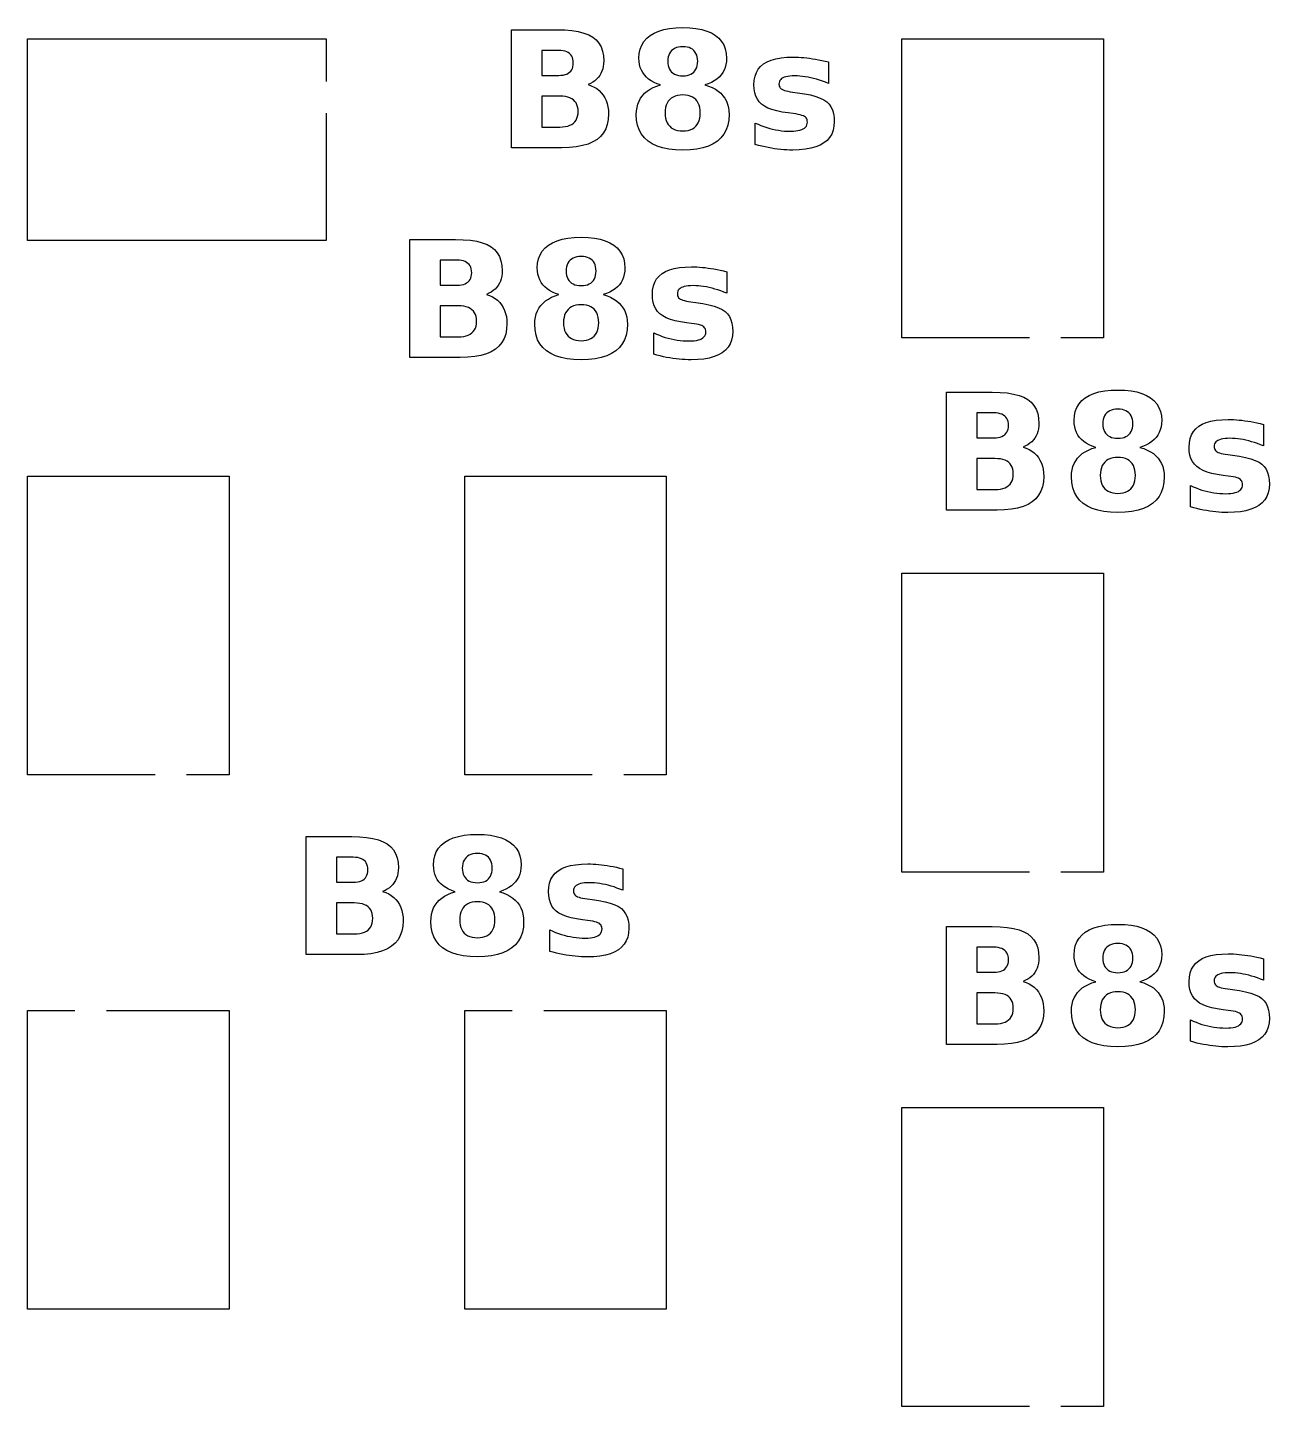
# Model space of a CAD drawing. Header units: millimetres. Extents: x 6 to 297, y 4 to 290.
# Drawn here: x 77.92 to 103.49, y 19.93 to 48.31 of the extents above; entities that cross this region are included whole.
import ezdxf

# ---------------------------------------------------------------- set-up
doc = ezdxf.new("R2010")
doc.units = ezdxf.units.MM
doc.layers.add('CUT', color=1, linetype='CONTINUOUS')
doc.layers.add('ENGRAVE', color=5, linetype='CONTINUOUS')

msp = doc.modelspace()

# ---------------------------------------------------------------- linework, layer by layer
at = {"layer": 'CUT', "color": 1}
for points in [[(84.075, 46.55), (84.075, 43.925), (77.925, 43.925), (77.925, 48.075), (84.075, 48.075), (84.075, 47.2)], [(98.55, 41.925), (95.925, 41.925), (95.925, 48.075), (100.075, 48.075), (100.075, 41.925), (99.2, 41.925)], [(80.55, 32.925), (77.925, 32.925), (77.925, 39.075), (82.075, 39.075), (82.075, 32.925), (81.2, 32.925)], [(89.55, 32.925), (86.925, 32.925), (86.925, 39.075), (91.075, 39.075), (91.075, 32.925), (90.2, 32.925)], [(98.55, 30.925), (95.925, 30.925), (95.925, 37.075), (100.075, 37.075), (100.075, 30.925), (99.2, 30.925)], [(79.55, 28.075), (82.075, 28.075), (82.075, 21.925), (77.925, 21.925), (77.925, 28.075), (78.9, 28.075)], [(88.55, 28.075), (91.075, 28.075), (91.075, 21.925), (86.925, 21.925), (86.925, 28.075), (87.9, 28.075)], [(98.55, 19.925), (95.925, 19.925), (95.925, 26.075), (100.075, 26.075), (100.075, 19.925), (99.2, 19.925)]]:
    msp.add_lwpolyline(points, dxfattribs=at)
at = {"layer": 'ENGRAVE', "color": 5}
for points in [[(89.6916, 47.0132), (89.736, 46.9689), (89.7755, 46.919), (89.8093, 46.8644), (89.837, 46.8058), (89.8585, 46.7432), (89.8738, 46.6767), (89.8831, 46.6061), (89.8861, 46.5316), (89.8795, 46.4194), (89.8597, 46.3172), (89.8267, 46.2248), (89.7805, 46.1425), (89.7211, 46.07), (89.6485, 46.0075), (89.5624, 45.9548), (89.4626, 45.9117), (89.349, 45.8782), (89.2217, 45.8542), (89.0807, 45.8398), (88.9259, 45.835), (87.8858, 45.835), (87.8858, 48.265), (88.8266, 48.265), (88.9875, 48.2608), (89.133, 48.248), (89.263, 48.2268), (89.3774, 48.197), (89.4764, 48.1588), (89.5598, 48.112), (89.6292, 48.0559), (89.6859, 47.9896), (89.7301, 47.9131), (89.7616, 47.8263), (89.7805, 47.7293), (89.7869, 47.6221), (89.7846, 47.5645), (89.7776, 47.5097), (89.7661, 47.4579), (89.75, 47.4091), (89.7292, 47.3632), (89.7038, 47.3202), (89.6741, 47.2805), (89.6402, 47.2443), (89.6021, 47.2118), (89.5599, 47.1828), (89.5135, 47.1573), (89.463, 47.1355), (89.5277, 47.1132), (89.5874, 47.0854), (89.642, 47.0521), (89.6916, 47.0132)], [(90.7103, 47.2498), (90.6638, 47.2899), (90.6233, 47.334), (90.589, 47.3821), (90.5609, 47.4339), (90.5391, 47.4895), (90.5235, 47.5489), (90.5141, 47.6121), (90.511, 47.6791), (90.5174, 47.7776), (90.5365, 47.8679), (90.5684, 47.9501), (90.613, 48.0241), (90.6704, 48.0901), (90.7405, 48.1478), (90.823, 48.1971), (90.9174, 48.2374), (91.0237, 48.2687), (91.142, 48.2911), (91.2722, 48.3045), (91.4143, 48.309), (91.5555, 48.3045), (91.6849, 48.2912), (91.8025, 48.2689), (91.9084, 48.2377), (92.0025, 48.1976), (92.0849, 48.1487), (92.155, 48.0911), (92.2124, 48.0252), (92.257, 47.9511), (92.2889, 47.8687), (92.308, 47.778), (92.3144, 47.6791), (92.3113, 47.6121), (92.3018, 47.5489), (92.2861, 47.4895), (92.2641, 47.4339), (92.2358, 47.3821), (92.2013, 47.334), (92.1606, 47.2899), (92.1138, 47.2498), (92.0611, 47.2136), (92.0023, 47.1814), (91.9376, 47.1532), (91.8668, 47.129), (91.9459, 47.1038), (92.0183, 47.0739), (92.0839, 47.0392), (92.1428, 46.9998), (92.1949, 46.9557), (92.2403, 46.9068), (92.2789, 46.8533), (92.3104, 46.7953), (92.3349, 46.7328), (92.3525, 46.6659), (92.363, 46.5945), (92.3665, 46.5186), (92.3598, 46.4031), (92.3398, 46.2973), (92.3065, 46.2014), (92.2598, 46.1153), (92.1998, 46.039), (92.1264, 45.9726), (92.0399, 45.9161), (91.9406, 45.8699), (91.8284, 45.834), (91.7032, 45.8083), (91.5652, 45.793), (91.4143, 45.7878), (91.2629, 45.793), (91.1243, 45.8083), (90.9987, 45.834), (90.8859, 45.8699), (90.786, 45.9161), (90.699, 45.9726), (90.6251, 46.039), (90.5647, 46.1153), (90.5177, 46.2014), (90.4842, 46.2973), (90.464, 46.4031), (90.4573, 46.5186), (90.4608, 46.5945), (90.4713, 46.6659), (90.4888, 46.7328), (90.5134, 46.7953), (90.5449, 46.8533), (90.5834, 46.9068), (90.6289, 46.9557), (90.681, 46.9998), (90.7399, 47.0392), (90.8055, 47.0739), (90.8779, 47.1038), (90.957, 47.129), (90.8862, 47.1532), (90.8215, 47.1814), (90.7629, 47.2136), (90.7103, 47.2498)], [(88.9893, 47.3406), (89.0248, 47.3532), (89.0562, 47.3695), (89.0837, 47.3894), (89.1071, 47.4128), (89.1262, 47.4397), (89.1411, 47.4699), (89.1517, 47.5037), (89.1581, 47.5408), (89.1602, 47.5814), (89.1581, 47.6216), (89.1517, 47.6584), (89.1411, 47.6919), (89.1262, 47.7221), (89.1071, 47.7491), (89.0837, 47.7727), (89.0562, 47.7928), (89.0248, 47.8093), (88.9893, 47.8221), (88.9499, 47.8313), (88.9065, 47.8368), (88.8591, 47.8386), (88.5124, 47.8386), (88.5124, 47.3243), (88.8591, 47.3243), (88.9065, 47.3261), (88.9499, 47.3315), (88.9893, 47.3406)], [(91.1236, 47.4874), (91.1393, 47.4521), (91.1594, 47.4205), (91.184, 47.3926), (91.2128, 47.3688), (91.2454, 47.3492), (91.2819, 47.334), (91.3222, 47.3232), (91.3663, 47.3167), (91.4143, 47.3145), (91.4613, 47.3167), (91.5046, 47.3232), (91.5441, 47.334), (91.58, 47.3492), (91.6121, 47.3688), (91.6406, 47.3926), (91.6649, 47.4205), (91.6849, 47.4521), (91.7004, 47.4874), (91.7115, 47.5265), (91.7181, 47.5692), (91.7203, 47.6156), (91.7181, 47.662), (91.7115, 47.7047), (91.7004, 47.7436), (91.6849, 47.7787), (91.6649, 47.8101), (91.6406, 47.8378), (91.6121, 47.8614), (91.58, 47.8807), (91.5441, 47.8958), (91.5046, 47.9065), (91.4613, 47.913), (91.4143, 47.9151), (91.3663, 47.9129), (91.3222, 47.9064), (91.2819, 47.8956), (91.2454, 47.8804), (91.2128, 47.8608), (91.184, 47.837), (91.1594, 47.8091), (91.1393, 47.7777), (91.1236, 47.7426), (91.1124, 47.7039), (91.1057, 47.6616), (91.1035, 47.6156), (91.1057, 47.5692), (91.1124, 47.5265), (91.1236, 47.4874)], [(94.4106, 47.1583), (94.3486, 47.1832), (94.2873, 47.206), (94.2267, 47.2266), (94.1668, 47.2451), (94.1077, 47.2613), (94.0493, 47.2754), (93.9918, 47.2874), (93.9354, 47.2972), (93.88, 47.3047), (93.8258, 47.3102), (93.7726, 47.3134), (93.7205, 47.3145), (93.6676, 47.3134), (93.6193, 47.3099), (93.5759, 47.3041), (93.5371, 47.2961), (93.5032, 47.2857), (93.4739, 47.273), (93.4493, 47.2579), (93.4292, 47.2404), (93.4135, 47.2203), (93.4023, 47.1978), (93.3956, 47.1728), (93.3934, 47.1452), (93.3951, 47.1228), (93.4001, 47.1022), (93.4086, 47.0834), (93.4205, 47.0664), (93.4358, 47.0512), (93.4544, 47.0378), (93.4774, 47.0259), (93.5059, 47.015), (93.5396, 47.0053), (93.5788, 46.9966), (93.6234, 46.989), (93.6733, 46.9825), (93.7759, 46.9678), (93.9169, 46.9468), (94.0417, 46.9217), (94.1502, 46.8926), (94.2424, 46.8593), (94.3184, 46.822), (94.3781, 46.7807), (94.4253, 46.7331), (94.464, 46.6774), (94.494, 46.6134), (94.5155, 46.5412), (94.5284, 46.4608), (94.5327, 46.3721), (94.5267, 46.279), (94.5088, 46.194), (94.479, 46.117), (94.4372, 46.0481), (94.3835, 45.9872), (94.3178, 45.9343), (94.2404, 45.8895), (94.1511, 45.8529), (94.0501, 45.8244), (93.9373, 45.8041), (93.8128, 45.7919), (93.6766, 45.7878), (93.616, 45.7886), (93.5548, 45.791), (93.4929, 45.7949), (93.4303, 45.8005), (93.367, 45.8076), (93.303, 45.8163), (93.2385, 45.8266), (93.1733, 45.8385), (93.1075, 45.8519), (93.0412, 45.8669), (92.9742, 45.8836), (92.9067, 45.9018), (92.9067, 46.3445), (92.965, 46.3174), (93.0238, 46.2927), (93.0831, 46.2704), (93.1429, 46.2504), (93.2032, 46.2328), (93.264, 46.2175), (93.3252, 46.2046), (93.3867, 46.194), (93.4485, 46.1858), (93.5106, 46.1799), (93.5731, 46.1764), (93.6359, 46.1752), (93.6905, 46.1765), (93.7404, 46.1804), (93.7856, 46.187), (93.8261, 46.1962), (93.8619, 46.208), (93.893, 46.2224), (93.9194, 46.2394), (93.941, 46.2589), (93.9577, 46.281), (93.9697, 46.3056), (93.9769, 46.3327), (93.9793, 46.3624), (93.9777, 46.3873), (93.9727, 46.41), (93.9645, 46.4305), (93.9529, 46.4488), (93.938, 46.4649), (93.9199, 46.4787), (93.8968, 46.491), (93.8672, 46.5023), (93.831, 46.5127), (93.7882, 46.5221), (93.7389, 46.5306), (93.6831, 46.5381), (93.5805, 46.5512), (93.4573, 46.5697), (93.3471, 46.5929), (93.2497, 46.6207), (93.1653, 46.6532), (93.0938, 46.6902), (93.0353, 46.7318), (92.9876, 46.7796), (92.9485, 46.8349), (92.9181, 46.8978), (92.8964, 46.9684), (92.8834, 47.0465), (92.879, 47.1322), (92.8846, 47.2246), (92.9011, 47.3087), (92.9287, 47.3845), (92.9673, 47.452), (93.0169, 47.5111), (93.0776, 47.5619), (93.1497, 47.6047), (93.2335, 47.6397), (93.3291, 47.6669), (93.4364, 47.6863), (93.5555, 47.698), (93.6863, 47.7019), (93.7405, 47.7012), (93.7956, 47.6992), (93.8515, 47.6958), (93.9084, 47.691), (93.9662, 47.6849), (94.0249, 47.6775), (94.0849, 47.6686), (94.1466, 47.6581), (94.21, 47.6461), (94.2752, 47.6326), (94.342, 47.6176), (94.4106, 47.601), (94.4106, 47.1583)], [(89.0904, 46.2969), (89.13, 46.3168), (89.1643, 46.3412), (89.1934, 46.37), (89.2172, 46.4034), (89.2357, 46.4413), (89.2489, 46.4837), (89.2569, 46.5306), (89.2595, 46.5821), (89.2569, 46.6325), (89.249, 46.6786), (89.2359, 46.7202), (89.2176, 46.7575), (89.194, 46.7904), (89.1651, 46.8189), (89.131, 46.843), (89.0915, 46.8628), (89.0467, 46.8781), (88.9966, 46.8891), (88.9411, 46.8957), (88.8803, 46.8978), (88.5124, 46.8978), (88.5124, 46.2615), (88.8803, 46.2615), (88.9406, 46.2637), (88.9958, 46.2703), (89.0457, 46.2814), (89.0904, 46.2969)], [(91.2161, 46.8796), (91.1779, 46.8556), (91.1441, 46.8262), (91.1153, 46.7919), (91.0917, 46.753), (91.0733, 46.7095), (91.0602, 46.6613), (91.0524, 46.6085), (91.0497, 46.5512), (91.0524, 46.4938), (91.0602, 46.4411), (91.0733, 46.3931), (91.0917, 46.3497), (91.1153, 46.311), (91.1441, 46.2769), (91.1779, 46.2478), (91.2161, 46.224), (91.2589, 46.2055), (91.3062, 46.1923), (91.358, 46.1843), (91.4143, 46.1817), (91.4701, 46.1843), (91.5214, 46.1923), (91.5681, 46.2055), (91.6104, 46.224), (91.6481, 46.2478), (91.6813, 46.2769), (91.7096, 46.311), (91.7328, 46.3497), (91.7508, 46.3931), (91.7637, 46.4411), (91.7715, 46.4938), (91.774, 46.5512), (91.7715, 46.609), (91.7637, 46.6621), (91.7508, 46.7105), (91.7328, 46.7541), (91.7096, 46.7929), (91.6813, 46.827), (91.6481, 46.8561), (91.6104, 46.8799), (91.5681, 46.8985), (91.5214, 46.9117), (91.4701, 46.9196), (91.4143, 46.9223), (91.358, 46.9196), (91.3062, 46.9116), (91.2589, 46.8983), (91.2161, 46.8796)], [(87.5998, 42.6953), (87.6443, 42.651), (87.6837, 42.6011), (87.7175, 42.5465), (87.7452, 42.4879), (87.7667, 42.4253), (87.7821, 42.3588), (87.7913, 42.2883), (87.7944, 42.2137), (87.7878, 42.1015), (87.768, 41.9993), (87.735, 41.9069), (87.6888, 41.8246), (87.6294, 41.7521), (87.5568, 41.6897), (87.4707, 41.6369), (87.3708, 41.5938), (87.2573, 41.5603), (87.13, 41.5363), (86.9889, 41.5219), (86.8341, 41.5171), (85.7941, 41.5171), (85.7941, 43.9471), (86.7348, 43.9471), (86.8958, 43.9429), (87.0413, 43.9301), (87.1712, 43.9089), (87.2857, 43.8791), (87.3846, 43.8409), (87.468, 43.7941), (87.5374, 43.738), (87.5942, 43.6717), (87.6383, 43.5952), (87.6699, 43.5084), (87.6888, 43.4114), (87.6951, 43.3042), (87.6928, 43.2466), (87.6859, 43.1918), (87.6743, 43.1401), (87.6582, 43.0912), (87.6375, 43.0453), (87.6121, 43.0023), (87.5823, 42.9626), (87.5484, 42.9265), (87.5104, 42.8939), (87.4681, 42.8649), (87.4218, 42.8394), (87.3712, 42.8176), (87.4359, 42.7953), (87.4956, 42.7675), (87.5502, 42.7342), (87.5998, 42.6953)], [(88.6185, 42.9319), (88.572, 42.972), (88.5316, 43.0162), (88.4972, 43.0642), (88.4692, 43.116), (88.4473, 43.1716), (88.4317, 43.231), (88.4224, 43.2942), (88.4193, 43.3612), (88.4256, 43.4597), (88.4448, 43.55), (88.4766, 43.6322), (88.5212, 43.7063), (88.5786, 43.7722), (88.6487, 43.83), (88.7312, 43.8792), (88.8256, 43.9195), (88.9319, 43.9508), (89.0502, 43.9732), (89.1804, 43.9866), (89.3226, 43.9911), (89.4637, 43.9866), (89.5931, 43.9733), (89.7108, 43.951), (89.8166, 43.9198), (89.9108, 43.8798), (89.9931, 43.8308), (90.0633, 43.7732), (90.1206, 43.7073), (90.1653, 43.6332), (90.1971, 43.5508), (90.2163, 43.4602), (90.2226, 43.3612), (90.2195, 43.2942), (90.2101, 43.231), (90.1944, 43.1716), (90.1724, 43.116), (90.1441, 43.0642), (90.1095, 43.0162), (90.0688, 42.972), (90.0221, 42.9319), (89.9693, 42.8957), (89.9106, 42.8635), (89.8458, 42.8353), (89.775, 42.8111), (89.8541, 42.7859), (89.9265, 42.756), (89.9921, 42.7214), (90.051, 42.682), (90.1032, 42.6378), (90.1486, 42.5889), (90.1871, 42.5354), (90.2187, 42.4774), (90.2432, 42.415), (90.2607, 42.348), (90.2712, 42.2766), (90.2747, 42.2007), (90.2681, 42.0852), (90.248, 41.9795), (90.2147, 41.8835), (90.168, 41.7974), (90.108, 41.7211), (90.0346, 41.6547), (89.9482, 41.5982), (89.8488, 41.552), (89.7366, 41.5161), (89.6115, 41.4905), (89.4735, 41.4751), (89.3226, 41.4699), (89.1711, 41.4751), (89.0326, 41.4905), (88.9069, 41.5161), (88.7941, 41.552), (88.6943, 41.5982), (88.6072, 41.6547), (88.5334, 41.7211), (88.473, 41.7974), (88.426, 41.8835), (88.3924, 41.9795), (88.3723, 42.0852), (88.3655, 42.2007), (88.369, 42.2766), (88.3796, 42.348), (88.3971, 42.415), (88.4216, 42.4774), (88.4531, 42.5354), (88.4917, 42.5889), (88.5371, 42.6378), (88.5892, 42.682), (88.6481, 42.7214), (88.7138, 42.756), (88.7861, 42.7859), (88.8652, 42.8111), (88.7945, 42.8353), (88.7298, 42.8635), (88.6711, 42.8957), (88.6185, 42.9319)], [(86.8976, 43.0227), (86.933, 43.0353), (86.9645, 43.0516), (86.992, 43.0715), (87.0153, 43.0949), (87.0345, 43.1218), (87.0493, 43.1521), (87.06, 43.1858), (87.0663, 43.223), (87.0685, 43.2635), (87.0663, 43.3037), (87.06, 43.3405), (87.0493, 43.374), (87.0345, 43.4042), (87.0153, 43.4312), (86.992, 43.4548), (86.9645, 43.4749), (86.933, 43.4914), (86.8976, 43.5042), (86.8581, 43.5134), (86.8147, 43.5189), (86.7674, 43.5207), (86.4207, 43.5207), (86.4207, 43.0064), (86.7674, 43.0064), (86.8147, 43.0082), (86.8581, 43.0136), (86.8976, 43.0227)], [(89.0318, 43.1696), (89.0475, 43.1342), (89.0676, 43.1026), (89.0923, 43.0747), (89.121, 43.0509), (89.1537, 43.0313), (89.1901, 43.0162), (89.2304, 43.0053), (89.2746, 42.9988), (89.3226, 42.9966), (89.3695, 42.9988), (89.4128, 43.0053), (89.4524, 43.0162), (89.4882, 43.0313), (89.5204, 43.0509), (89.5488, 43.0747), (89.5732, 43.1026), (89.5931, 43.1342), (89.6086, 43.1696), (89.6197, 43.2086), (89.6263, 43.2513), (89.6286, 43.2977), (89.6263, 43.3441), (89.6197, 43.3868), (89.6086, 43.4257), (89.5931, 43.4609), (89.5732, 43.4923), (89.5488, 43.5199), (89.5204, 43.5435), (89.4882, 43.5628), (89.4524, 43.5779), (89.4128, 43.5886), (89.3695, 43.5951), (89.3226, 43.5972), (89.2746, 43.595), (89.2304, 43.5885), (89.1901, 43.5777), (89.1537, 43.5625), (89.121, 43.543), (89.0923, 43.5191), (89.0676, 43.4912), (89.0475, 43.4598), (89.0318, 43.4247), (89.0207, 43.386), (89.0139, 43.3437), (89.0117, 43.2977), (89.0139, 43.2513), (89.0207, 43.2086), (89.0318, 43.1696)], [(92.3189, 42.8404), (92.2568, 42.8653), (92.1955, 42.8881), (92.1349, 42.9087), (92.0751, 42.9272), (92.0159, 42.9435), (91.9575, 42.9576), (91.9, 42.9695), (91.8436, 42.9793), (91.7883, 42.9869), (91.734, 42.9923), (91.6808, 42.9955), (91.6288, 42.9966), (91.5758, 42.9955), (91.5276, 42.992), (91.4841, 42.9862), (91.4454, 42.9782), (91.4114, 42.9678), (91.3822, 42.9551), (91.3576, 42.94), (91.3374, 42.9225), (91.3218, 42.9024), (91.3106, 42.8799), (91.3038, 42.8549), (91.3016, 42.8274), (91.3033, 42.8049), (91.3084, 42.7843), (91.3169, 42.7655), (91.3287, 42.7485), (91.344, 42.7333), (91.3626, 42.7199), (91.3857, 42.708), (91.4141, 42.6971), (91.4479, 42.6874), (91.4871, 42.6787), (91.5316, 42.6711), (91.5816, 42.6646), (91.6841, 42.6499), (91.8252, 42.6289), (91.9499, 42.6038), (92.0584, 42.5747), (92.1507, 42.5414), (92.2266, 42.5041), (92.2863, 42.4628), (92.3336, 42.4153), (92.3722, 42.3595), (92.4023, 42.2955), (92.4238, 42.2233), (92.4366, 42.1429), (92.4409, 42.0542), (92.435, 41.9611), (92.4171, 41.8761), (92.3872, 41.7991), (92.3454, 41.7302), (92.2917, 41.6693), (92.2261, 41.6164), (92.1486, 41.5717), (92.0593, 41.535), (91.9583, 41.5066), (91.8456, 41.4862), (91.7211, 41.474), (91.5848, 41.4699), (91.5243, 41.4707), (91.463, 41.4731), (91.4011, 41.4771), (91.3385, 41.4826), (91.2752, 41.4897), (91.2113, 41.4984), (91.1467, 41.5087), (91.0815, 41.5206), (91.0158, 41.534), (90.9494, 41.549), (90.8825, 41.5657), (90.815, 41.5839), (90.815, 42.0266), (90.8733, 41.9995), (90.9321, 41.9748), (90.9913, 41.9525), (91.0511, 41.9325), (91.1114, 41.9149), (91.1722, 41.8996), (91.2334, 41.8867), (91.2949, 41.8761), (91.3567, 41.8679), (91.4189, 41.862), (91.4813, 41.8585), (91.5441, 41.8573), (91.5987, 41.8586), (91.6487, 41.8625), (91.6939, 41.8691), (91.7344, 41.8783), (91.7702, 41.8901), (91.8013, 41.9045), (91.8276, 41.9215), (91.8492, 41.941), (91.866, 41.9631), (91.878, 41.9877), (91.8852, 42.0148), (91.8875, 42.0445), (91.8859, 42.0694), (91.8809, 42.0921), (91.8727, 42.1126), (91.8611, 42.1309), (91.8463, 42.147), (91.8281, 42.1608), (91.8051, 42.1731), (91.7754, 42.1844), (91.7392, 42.1948), (91.6965, 42.2043), (91.6472, 42.2127), (91.5913, 42.2203), (91.4888, 42.2333), (91.3656, 42.2519), (91.2553, 42.2751), (91.158, 42.3029), (91.0736, 42.3353), (91.0021, 42.3723), (90.9435, 42.4139), (90.8958, 42.4617), (90.8567, 42.517), (90.8263, 42.58), (90.8046, 42.6505), (90.7916, 42.7286), (90.7873, 42.8143), (90.7928, 42.9067), (90.8093, 42.9908), (90.8369, 43.0666), (90.8755, 43.1341), (90.9252, 43.1932), (90.9859, 43.244), (91.0579, 43.2868), (91.1417, 43.3218), (91.2373, 43.349), (91.3447, 43.3684), (91.4637, 43.3801), (91.5946, 43.384), (91.6487, 43.3833), (91.7038, 43.3813), (91.7598, 43.3779), (91.8167, 43.3731), (91.8744, 43.367), (91.9331, 43.3596), (91.9931, 43.3507), (92.0548, 43.3402), (92.1183, 43.3282), (92.1834, 43.3147), (92.2503, 43.2997), (92.3189, 43.2831), (92.3189, 42.8404)], [(86.9987, 41.979), (87.0382, 41.9989), (87.0725, 42.0233), (87.1016, 42.0522), (87.1254, 42.0855), (87.144, 42.1234), (87.1572, 42.1658), (87.1651, 42.2128), (87.1678, 42.2642), (87.1651, 42.3146), (87.1573, 42.3607), (87.1442, 42.4023), (87.1258, 42.4396), (87.1022, 42.4725), (87.0734, 42.501), (87.0392, 42.5251), (86.9998, 42.5449), (86.9549, 42.5602), (86.9048, 42.5712), (86.8493, 42.5778), (86.7885, 42.58), (86.4207, 42.58), (86.4207, 41.9436), (86.7885, 41.9436), (86.8489, 41.9458), (86.904, 41.9524), (86.9539, 41.9635), (86.9987, 41.979)], [(89.1244, 42.5617), (89.0861, 42.5377), (89.0524, 42.5083), (89.0235, 42.474), (88.9999, 42.4351), (88.9816, 42.3916), (88.9685, 42.3434), (88.9606, 42.2906), (88.958, 42.2333), (88.9606, 42.1759), (88.9685, 42.1232), (88.9816, 42.0752), (88.9999, 42.0318), (89.0235, 41.9931), (89.0524, 41.959), (89.0861, 41.9299), (89.1244, 41.9061), (89.1671, 41.8876), (89.2144, 41.8744), (89.2662, 41.8665), (89.3226, 41.8638), (89.3784, 41.8665), (89.4296, 41.8744), (89.4764, 41.8876), (89.5186, 41.9061), (89.5563, 41.9299), (89.5895, 41.959), (89.6178, 41.9931), (89.641, 42.0318), (89.6591, 42.0752), (89.672, 42.1232), (89.6797, 42.1759), (89.6823, 42.2333), (89.6797, 42.2911), (89.672, 42.3442), (89.6591, 42.3926), (89.641, 42.4362), (89.6178, 42.475), (89.5895, 42.5092), (89.5563, 42.5382), (89.5186, 42.5621), (89.4764, 42.5806), (89.4296, 42.5938), (89.3784, 42.6017), (89.3226, 42.6044), (89.2662, 42.6017), (89.2144, 42.5937), (89.1671, 42.5804), (89.1244, 42.5617)], [(98.6498, 39.5523), (98.6943, 39.508), (98.7337, 39.4581), (98.7675, 39.4035), (98.7952, 39.3449), (98.8167, 39.2823), (98.8321, 39.2158), (98.8413, 39.1452), (98.8444, 39.0707), (98.8378, 38.9585), (98.818, 38.8562), (98.785, 38.7639), (98.7388, 38.6815), (98.6793, 38.6091), (98.6067, 38.5466), (98.5207, 38.4939), (98.4208, 38.4508), (98.3073, 38.4172), (98.1799, 38.3933), (98.0389, 38.3789), (97.8841, 38.3741), (96.844, 38.3741), (96.844, 40.8041), (97.7848, 40.8041), (97.9458, 40.7999), (98.0912, 40.7871), (98.2212, 40.7659), (98.3356, 40.7361), (98.4346, 40.6979), (98.518, 40.6511), (98.5874, 40.595), (98.6442, 40.5287), (98.6883, 40.4522), (98.7199, 40.3654), (98.7388, 40.2684), (98.7451, 40.1612), (98.7428, 40.1036), (98.7359, 40.0488), (98.7243, 39.997), (98.7082, 39.9482), (98.6874, 39.9023), (98.6621, 39.8593), (98.6323, 39.8196), (98.5984, 39.7834), (98.5603, 39.7509), (98.5181, 39.7219), (98.4717, 39.6964), (98.4212, 39.6746), (98.4859, 39.6523), (98.5456, 39.6245), (98.6002, 39.5912), (98.6498, 39.5523)], [(99.6685, 39.7889), (99.622, 39.829), (99.5815, 39.8731), (99.5472, 39.9211), (99.5191, 39.973), (99.4973, 40.0286), (99.4817, 40.088), (99.4724, 40.1512), (99.4692, 40.2182), (99.4756, 40.3167), (99.4947, 40.407), (99.5266, 40.4892), (99.5712, 40.5632), (99.6286, 40.6292), (99.6987, 40.6869), (99.7812, 40.7362), (99.8756, 40.7765), (99.9819, 40.8078), (100.1002, 40.8302), (100.2304, 40.8436), (100.3726, 40.8481), (100.5137, 40.8436), (100.6431, 40.8303), (100.7607, 40.808), (100.8666, 40.7768), (100.9608, 40.7367), (101.0431, 40.6877), (101.1132, 40.6302), (101.1706, 40.5643), (101.2152, 40.4902), (101.2471, 40.4078), (101.2662, 40.3171), (101.2726, 40.2182), (101.2695, 40.1512), (101.2601, 40.088), (101.2443, 40.0286), (101.2223, 39.973), (101.1941, 39.9211), (101.1595, 39.8731), (101.1188, 39.829), (101.0721, 39.7889), (101.0193, 39.7527), (100.9606, 39.7205), (100.8958, 39.6923), (100.825, 39.6681), (100.9041, 39.6429), (100.9765, 39.613), (101.0421, 39.5783), (101.101, 39.5389), (101.1531, 39.4948), (101.1986, 39.4459), (101.2371, 39.3924), (101.2686, 39.3344), (101.2932, 39.2719), (101.3107, 39.205), (101.3212, 39.1336), (101.3247, 39.0577), (101.318, 38.9422), (101.298, 38.8364), (101.2647, 38.7405), (101.218, 38.6544), (101.158, 38.5781), (101.0846, 38.5116), (100.9982, 38.4552), (100.8988, 38.409), (100.7866, 38.3731), (100.6615, 38.3474), (100.5234, 38.332), (100.3726, 38.3269), (100.2211, 38.332), (100.0826, 38.3474), (99.9569, 38.3731), (99.8441, 38.409), (99.7442, 38.4552), (99.6572, 38.5116), (99.5834, 38.5781), (99.5229, 38.6544), (99.4759, 38.7405), (99.4424, 38.8364), (99.4222, 38.9422), (99.4155, 39.0577), (99.419, 39.1336), (99.4295, 39.205), (99.4471, 39.2719), (99.4716, 39.3344), (99.5031, 39.3924), (99.5417, 39.4459), (99.5871, 39.4948), (99.6392, 39.5389), (99.6981, 39.5783), (99.7637, 39.613), (99.8361, 39.6429), (99.9152, 39.6681), (99.8444, 39.6923), (99.7797, 39.7205), (99.7211, 39.7527), (99.6685, 39.7889)], [(97.9476, 39.8796), (97.983, 39.8923), (98.0145, 39.9086), (98.042, 39.9285), (98.0653, 39.9519), (98.0845, 39.9787), (98.0993, 40.009), (98.11, 40.0428), (98.1163, 40.0799), (98.1185, 40.1205), (98.1163, 40.1607), (98.11, 40.1975), (98.0993, 40.231), (98.0845, 40.2612), (98.0653, 40.2882), (98.042, 40.3118), (98.0145, 40.3319), (97.983, 40.3484), (97.9476, 40.3612), (97.9081, 40.3704), (97.8647, 40.3759), (97.8173, 40.3777), (97.4707, 40.3777), (97.4707, 39.8634), (97.8173, 39.8634), (97.8647, 39.8652), (97.9081, 39.8706), (97.9476, 39.8796)], [(100.0818, 40.0265), (100.0975, 39.9912), (100.1176, 39.9596), (100.1422, 39.9317), (100.171, 39.9079), (100.2036, 39.8883), (100.2401, 39.8731), (100.2804, 39.8623), (100.3246, 39.8558), (100.3726, 39.8536), (100.4195, 39.8558), (100.4628, 39.8623), (100.5024, 39.8731), (100.5382, 39.8883), (100.5704, 39.9079), (100.5988, 39.9317), (100.6232, 39.9596), (100.6431, 39.9912), (100.6586, 40.0265), (100.6697, 40.0656), (100.6763, 40.1083), (100.6785, 40.1547), (100.6763, 40.2011), (100.6697, 40.2438), (100.6586, 40.2827), (100.6431, 40.3178), (100.6232, 40.3492), (100.5988, 40.3769), (100.5704, 40.4005), (100.5382, 40.4198), (100.5024, 40.4349), (100.4628, 40.4456), (100.4195, 40.452), (100.3726, 40.4542), (100.3246, 40.452), (100.2804, 40.4455), (100.2401, 40.4347), (100.2036, 40.4195), (100.171, 40.3999), (100.1422, 40.3761), (100.1176, 40.3482), (100.0975, 40.3167), (100.0818, 40.2817), (100.0706, 40.243), (100.0639, 40.2006), (100.0617, 40.1547), (100.0639, 40.1083), (100.0706, 40.0656), (100.0818, 40.0265)], [(103.3688, 39.6974), (103.3068, 39.7223), (103.2455, 39.7451), (103.1849, 39.7657), (103.1251, 39.7842), (103.0659, 39.8004), (103.0075, 39.8145), (102.95, 39.8265), (102.8936, 39.8362), (102.8382, 39.8438), (102.784, 39.8493), (102.7308, 39.8525), (102.6787, 39.8536), (102.6258, 39.8524), (102.5776, 39.849), (102.5341, 39.8432), (102.4954, 39.8352), (102.4614, 39.8248), (102.4322, 39.8121), (102.4075, 39.797), (102.3874, 39.7795), (102.3717, 39.7594), (102.3605, 39.7369), (102.3538, 39.7118), (102.3516, 39.6843), (102.3533, 39.6619), (102.3584, 39.6413), (102.3668, 39.6225), (102.3787, 39.6055), (102.394, 39.5903), (102.4126, 39.5769), (102.4357, 39.565), (102.4641, 39.5541), (102.4979, 39.5444), (102.537, 39.5357), (102.5816, 39.5281), (102.6315, 39.5216), (102.7341, 39.5069), (102.8751, 39.4859), (102.9999, 39.4608), (103.1084, 39.4316), (103.2007, 39.3984), (103.2766, 39.3611), (103.3363, 39.3197), (103.3835, 39.2722), (103.4222, 39.2165), (103.4523, 39.1525), (103.4737, 39.0803), (103.4866, 38.9999), (103.4909, 38.9112), (103.4849, 38.8181), (103.467, 38.7331), (103.4372, 38.6561), (103.3954, 38.5871), (103.3417, 38.5262), (103.2761, 38.4734), (103.1986, 38.4286), (103.1093, 38.392), (103.0083, 38.3635), (102.8956, 38.3432), (102.7711, 38.331), (102.6348, 38.3269), (102.5742, 38.3277), (102.513, 38.3301), (102.4511, 38.334), (102.3885, 38.3396), (102.3252, 38.3467), (102.2613, 38.3554), (102.1967, 38.3657), (102.1315, 38.3775), (102.0657, 38.391), (101.9994, 38.406), (101.9325, 38.4226), (101.8649, 38.4408), (101.8649, 38.8836), (101.9232, 38.8565), (101.982, 38.8318), (102.0413, 38.8095), (102.1011, 38.7895), (102.1614, 38.7719), (102.2222, 38.7566), (102.2834, 38.7437), (102.3449, 38.7331), (102.4067, 38.7249), (102.4689, 38.719), (102.5313, 38.7155), (102.5941, 38.7143), (102.6487, 38.7156), (102.6986, 38.7195), (102.7438, 38.7261), (102.7844, 38.7353), (102.8202, 38.7471), (102.8513, 38.7615), (102.8776, 38.7785), (102.8992, 38.798), (102.916, 38.8201), (102.9279, 38.8447), (102.9351, 38.8718), (102.9375, 38.9015), (102.9359, 38.9264), (102.9309, 38.9491), (102.9227, 38.9696), (102.9111, 38.9879), (102.8963, 39.004), (102.8781, 39.0178), (102.855, 39.0301), (102.8254, 39.0414), (102.7892, 39.0518), (102.7465, 39.0612), (102.6972, 39.0697), (102.6413, 39.0772), (102.5388, 39.0903), (102.4156, 39.1088), (102.3053, 39.132), (102.208, 39.1598), (102.1235, 39.1923), (102.0521, 39.2293), (101.9935, 39.2709), (101.9458, 39.3187), (101.9067, 39.374), (101.8763, 39.4369), (101.8546, 39.5075), (101.8416, 39.5856), (101.8373, 39.6713), (101.8428, 39.7637), (101.8593, 39.8478), (101.8869, 39.9236), (101.9255, 39.991), (101.9752, 40.0502), (102.0358, 40.101), (102.1079, 40.1438), (102.1917, 40.1788), (102.2873, 40.206), (102.3946, 40.2254), (102.5137, 40.2371), (102.6446, 40.241), (102.6987, 40.2403), (102.7538, 40.2383), (102.8098, 40.2349), (102.8666, 40.2301), (102.9244, 40.224), (102.9831, 40.2166), (103.0431, 40.2077), (103.1048, 40.1972), (103.1682, 40.1852), (103.2334, 40.1717), (103.3003, 40.1567), (103.3688, 40.1401), (103.3688, 39.6974)], [(100.1743, 39.4187), (100.1361, 39.3947), (100.1024, 39.3653), (100.0735, 39.331), (100.0499, 39.2921), (100.0316, 39.2485), (100.0185, 39.2004), (100.0106, 39.1476), (100.008, 39.0903), (100.0106, 39.0329), (100.0185, 38.9802), (100.0316, 38.9322), (100.0499, 38.8888), (100.0735, 38.8501), (100.1024, 38.816), (100.1361, 38.7869), (100.1743, 38.7631), (100.2171, 38.7446), (100.2644, 38.7314), (100.3162, 38.7234), (100.3726, 38.7208), (100.4283, 38.7234), (100.4796, 38.7314), (100.5264, 38.7446), (100.5686, 38.7631), (100.6063, 38.7869), (100.6395, 38.816), (100.6678, 38.8501), (100.691, 38.8888), (100.7091, 38.9322), (100.7219, 38.9802), (100.7297, 39.0329), (100.7323, 39.0903), (100.7297, 39.1481), (100.7219, 39.2012), (100.7091, 39.2496), (100.691, 39.2932), (100.6678, 39.332), (100.6395, 39.3661), (100.6063, 39.3952), (100.5686, 39.419), (100.5264, 39.4375), (100.4796, 39.4508), (100.4283, 39.4587), (100.3726, 39.4614), (100.3162, 39.4587), (100.2644, 39.4507), (100.2171, 39.4373), (100.1743, 39.4187)], [(98.0486, 38.836), (98.0882, 38.8559), (98.1225, 38.8803), (98.1516, 38.9091), (98.1754, 38.9425), (98.1939, 38.9804), (98.2072, 39.0228), (98.2151, 39.0697), (98.2177, 39.1212), (98.2151, 39.1716), (98.2072, 39.2177), (98.1941, 39.2593), (98.1758, 39.2966), (98.1522, 39.3295), (98.1233, 39.358), (98.0892, 39.3821), (98.0497, 39.4019), (98.0049, 39.4172), (97.9548, 39.4282), (97.8993, 39.4347), (97.8385, 39.4369), (97.4707, 39.4369), (97.4707, 38.8005), (97.8385, 38.8005), (97.8988, 38.8028), (97.954, 38.8094), (98.0039, 38.8205), (98.0486, 38.836)], [(85.4629, 30.4041), (85.5074, 30.3597), (85.5468, 30.3099), (85.5807, 30.2553), (85.6083, 30.1967), (85.6299, 30.1341), (85.6452, 30.0675), (85.6544, 29.997), (85.6575, 29.9225), (85.6509, 29.8103), (85.6311, 29.708), (85.5981, 29.6157), (85.5519, 29.5333), (85.4925, 29.4609), (85.4199, 29.3984), (85.3338, 29.3457), (85.234, 29.3026), (85.1204, 29.269), (84.9931, 29.2451), (84.852, 29.2307), (84.6972, 29.2259), (83.6572, 29.2259), (83.6572, 31.6559), (84.598, 31.6559), (84.7589, 31.6517), (84.9044, 31.6389), (85.0344, 31.6177), (85.1488, 31.5879), (85.2478, 31.5497), (85.3312, 31.5029), (85.4006, 31.4468), (85.4573, 31.3805), (85.5015, 31.3039), (85.533, 31.2172), (85.5519, 31.1202), (85.5582, 31.013), (85.5559, 30.9553), (85.549, 30.9006), (85.5375, 30.8488), (85.5213, 30.8), (85.5006, 30.7541), (85.4752, 30.7111), (85.4455, 30.6714), (85.4116, 30.6352), (85.3735, 30.6026), (85.3313, 30.5736), (85.2849, 30.5482), (85.2343, 30.5263), (85.2991, 30.5041), (85.3588, 30.4763), (85.4134, 30.4429), (85.4629, 30.4041)], [(86.4817, 30.6406), (86.4352, 30.6808), (86.3947, 30.7249), (86.3604, 30.7729), (86.3323, 30.8247), (86.3105, 30.8803), (86.2949, 30.9398), (86.2855, 31.003), (86.2824, 31.07), (86.2888, 31.1684), (86.3079, 31.2588), (86.3398, 31.341), (86.3844, 31.415), (86.4418, 31.4809), (86.5119, 31.5387), (86.5944, 31.588), (86.6888, 31.6282), (86.7951, 31.6596), (86.9134, 31.6819), (87.0436, 31.6954), (87.1857, 31.6998), (87.3269, 31.6954), (87.4563, 31.682), (87.5739, 31.6598), (87.6798, 31.6286), (87.7739, 31.5885), (87.8563, 31.5395), (87.9264, 31.482), (87.9838, 31.4161), (88.0284, 31.342), (88.0603, 31.2596), (88.0794, 31.1689), (88.0858, 31.07), (88.0826, 31.003), (88.0732, 30.9398), (88.0575, 30.8803), (88.0355, 30.8247), (88.0072, 30.7729), (87.9727, 30.7249), (87.9319, 30.6808), (87.8852, 30.6406), (87.8325, 30.6045), (87.7737, 30.5723), (87.709, 30.5441), (87.6382, 30.5198), (87.7173, 30.4947), (87.7896, 30.4648), (87.8553, 30.4301), (87.9142, 30.3907), (87.9663, 30.3466), (88.0117, 30.2977), (88.0503, 30.2442), (88.0818, 30.1862), (88.1063, 30.1237), (88.1238, 30.0568), (88.1344, 29.9854), (88.1379, 29.9095), (88.1312, 29.7939), (88.1112, 29.6882), (88.0778, 29.5923), (88.0312, 29.5062), (87.9711, 29.4299), (87.8978, 29.3634), (87.8113, 29.307), (87.712, 29.2608), (87.5997, 29.2249), (87.4746, 29.1992), (87.3366, 29.1838), (87.1857, 29.1787), (87.0343, 29.1838), (86.8957, 29.1992), (86.7701, 29.2249), (86.6573, 29.2608), (86.5574, 29.307), (86.4704, 29.3634), (86.3965, 29.4299), (86.3361, 29.5062), (86.2891, 29.5923), (86.2555, 29.6882), (86.2354, 29.7939), (86.2287, 29.9095), (86.2322, 29.9854), (86.2427, 30.0568), (86.2602, 30.1237), (86.2847, 30.1862), (86.3163, 30.2442), (86.3548, 30.2977), (86.4002, 30.3466), (86.4524, 30.3907), (86.5113, 30.4301), (86.5769, 30.4648), (86.6493, 30.4947), (86.7284, 30.5198), (86.6576, 30.5441), (86.5929, 30.5723), (86.5343, 30.6045), (86.4817, 30.6406)], [(84.7607, 30.7314), (84.7962, 30.7441), (84.8276, 30.7604), (84.8551, 30.7803), (84.8785, 30.8037), (84.8976, 30.8305), (84.9125, 30.8608), (84.9231, 30.8945), (84.9295, 30.9317), (84.9316, 30.9723), (84.9295, 31.0124), (84.9231, 31.0493), (84.9125, 31.0828), (84.8976, 31.113), (84.8785, 31.1399), (84.8551, 31.1636), (84.8276, 31.1837), (84.7962, 31.2002), (84.7607, 31.213), (84.7213, 31.2221), (84.6779, 31.2276), (84.6305, 31.2295), (84.2838, 31.2295), (84.2838, 30.7151), (84.6305, 30.7151), (84.6779, 30.717), (84.7213, 30.7224), (84.7607, 30.7314)], [(86.895, 30.8783), (86.9106, 30.843), (86.9308, 30.8114), (86.9554, 30.7835), (86.9842, 30.7596), (87.0168, 30.7401), (87.0533, 30.7249), (87.0936, 30.7141), (87.1377, 30.7076), (87.1857, 30.7054), (87.2327, 30.7076), (87.276, 30.7141), (87.3155, 30.7249), (87.3514, 30.7401), (87.3835, 30.7596), (87.412, 30.7835), (87.4363, 30.8114), (87.4563, 30.843), (87.4718, 30.8783), (87.4828, 30.9173), (87.4895, 30.9601), (87.4917, 31.0065), (87.4895, 31.0529), (87.4828, 31.0956), (87.4718, 31.1345), (87.4563, 31.1696), (87.4363, 31.201), (87.412, 31.2287), (87.3835, 31.2523), (87.3514, 31.2716), (87.3155, 31.2866), (87.276, 31.2974), (87.2327, 31.3038), (87.1857, 31.306), (87.1377, 31.3038), (87.0936, 31.2973), (87.0533, 31.2864), (87.0168, 31.2712), (86.9842, 31.2517), (86.9554, 31.2278), (86.9308, 31.2), (86.9106, 31.1685), (86.895, 31.1334), (86.8838, 31.0947), (86.8771, 31.0524), (86.8748, 31.0065), (86.8771, 30.9601), (86.8838, 30.9173), (86.895, 30.8783)], [(90.182, 30.5491), (90.12, 30.5741), (90.0587, 30.5969), (89.9981, 30.6175), (89.9382, 30.6359), (89.8791, 30.6522), (89.8207, 30.6663), (89.7632, 30.6783), (89.7067, 30.688), (89.6514, 30.6956), (89.5972, 30.701), (89.544, 30.7043), (89.4919, 30.7054), (89.4389, 30.7042), (89.3907, 30.7008), (89.3472, 30.695), (89.3085, 30.6869), (89.2745, 30.6766), (89.2453, 30.6639), (89.2207, 30.6488), (89.2006, 30.6312), (89.1849, 30.6112), (89.1737, 30.5886), (89.167, 30.5636), (89.1648, 30.5361), (89.1664, 30.5137), (89.1715, 30.4931), (89.18, 30.4743), (89.1919, 30.4573), (89.2071, 30.4421), (89.2258, 30.4287), (89.2488, 30.4168), (89.2772, 30.4059), (89.311, 30.3961), (89.3502, 30.3875), (89.3948, 30.3799), (89.4447, 30.3734), (89.5472, 30.3587), (89.6883, 30.3377), (89.8131, 30.3126), (89.9216, 30.2834), (90.0138, 30.2502), (90.0898, 30.2129), (90.1495, 30.1715), (90.1967, 30.124), (90.2354, 30.0683), (90.2654, 30.0043), (90.2869, 29.9321), (90.2998, 29.8517), (90.3041, 29.763), (90.2981, 29.6699), (90.2802, 29.5849), (90.2504, 29.5079), (90.2086, 29.4389), (90.1549, 29.378), (90.0892, 29.3252), (90.0117, 29.2804), (89.9225, 29.2438), (89.8215, 29.2153), (89.7087, 29.195), (89.5842, 29.1828), (89.448, 29.1787), (89.3874, 29.1795), (89.3262, 29.1819), (89.2642, 29.1858), (89.2016, 29.1913), (89.1384, 29.1985), (89.0744, 29.2072), (89.0098, 29.2175), (88.9447, 29.2293), (88.8789, 29.2428), (88.8126, 29.2578), (88.7456, 29.2744), (88.6781, 29.2926), (88.6781, 29.7353), (88.7364, 29.7083), (88.7952, 29.6836), (88.8545, 29.6613), (88.9143, 29.6413), (88.9746, 29.6237), (89.0354, 29.6084), (89.0965, 29.5954), (89.1581, 29.5849), (89.2199, 29.5766), (89.282, 29.5708), (89.3445, 29.5672), (89.4073, 29.5661), (89.4619, 29.5674), (89.5118, 29.5713), (89.557, 29.5779), (89.5975, 29.587), (89.6333, 29.5988), (89.6644, 29.6133), (89.6908, 29.6303), (89.7123, 29.6498), (89.7291, 29.6719), (89.7411, 29.6964), (89.7483, 29.7236), (89.7507, 29.7532), (89.749, 29.7782), (89.7441, 29.8009), (89.7358, 29.8214), (89.7243, 29.8397), (89.7094, 29.8557), (89.6913, 29.8696), (89.6682, 29.8819), (89.6386, 29.8932), (89.6024, 29.9036), (89.5596, 29.913), (89.5103, 29.9215), (89.4545, 29.929), (89.3519, 29.942), (89.2287, 29.9606), (89.1185, 29.9838), (89.0211, 30.0116), (88.9367, 30.044), (88.8652, 30.0811), (88.8067, 30.1227), (88.7589, 30.1704), (88.7199, 30.2258), (88.6895, 30.2887), (88.6678, 30.3592), (88.6548, 30.4374), (88.6504, 30.5231), (88.6559, 30.6155), (88.6725, 30.6996), (88.7001, 30.7754), (88.7387, 30.8428), (88.7883, 30.902), (88.849, 30.9528), (88.9211, 30.9955), (89.0049, 31.0305), (89.1005, 31.0578), (89.2078, 31.0772), (89.3269, 31.0889), (89.4577, 31.0928), (89.5119, 31.0921), (89.5669, 31.09), (89.6229, 31.0866), (89.6798, 31.0819), (89.7376, 31.0758), (89.7963, 31.0683), (89.8563, 31.0594), (89.918, 31.049), (89.9814, 31.037), (90.0466, 31.0235), (90.1134, 31.0084), (90.182, 30.9918), (90.182, 30.5491)], [(84.8618, 29.6878), (84.9013, 29.7077), (84.9357, 29.7321), (84.9648, 29.7609), (84.9886, 29.7943), (85.0071, 29.8322), (85.0203, 29.8746), (85.0283, 29.9215), (85.0309, 29.973), (85.0283, 30.0234), (85.0204, 30.0694), (85.0073, 30.1111), (84.9889, 30.1484), (84.9653, 30.1813), (84.9365, 30.2098), (84.9024, 30.2339), (84.8629, 30.2536), (84.8181, 30.269), (84.7679, 30.2799), (84.7125, 30.2865), (84.6517, 30.2887), (84.2838, 30.2887), (84.2838, 29.6523), (84.6517, 29.6523), (84.712, 29.6545), (84.7671, 29.6612), (84.8171, 29.6723), (84.8618, 29.6878)], [(86.9875, 30.2704), (86.9493, 30.2464), (86.9155, 30.2171), (86.8867, 30.1828), (86.8631, 30.1439), (86.8447, 30.1003), (86.8316, 30.0522), (86.8238, 29.9994), (86.8211, 29.942), (86.8238, 29.8847), (86.8316, 29.832), (86.8447, 29.784), (86.8631, 29.7406), (86.8867, 29.7019), (86.9155, 29.6678), (86.9493, 29.6387), (86.9875, 29.6149), (87.0303, 29.5964), (87.0776, 29.5831), (87.1294, 29.5752), (87.1857, 29.5726), (87.2415, 29.5752), (87.2928, 29.5831), (87.3395, 29.5964), (87.3817, 29.6149), (87.4195, 29.6387), (87.4526, 29.6678), (87.481, 29.7019), (87.5042, 29.7406), (87.5222, 29.784), (87.5351, 29.832), (87.5428, 29.8847), (87.5454, 29.942), (87.5428, 29.9999), (87.5351, 30.053), (87.5222, 30.1013), (87.5042, 30.1449), (87.481, 30.1838), (87.4526, 30.2179), (87.4195, 30.247), (87.3817, 30.2708), (87.3395, 30.2893), (87.2928, 30.3025), (87.2415, 30.3105), (87.1857, 30.3131), (87.1294, 30.3105), (87.0776, 30.3025), (87.0303, 30.2891), (86.9875, 30.2704)], [(98.6498, 28.5523), (98.6943, 28.508), (98.7337, 28.4581), (98.7675, 28.4035), (98.7952, 28.3449), (98.8167, 28.2823), (98.8321, 28.2158), (98.8413, 28.1452), (98.8444, 28.0707), (98.8378, 27.9585), (98.818, 27.8562), (98.785, 27.7639), (98.7388, 27.6815), (98.6793, 27.6091), (98.6067, 27.5466), (98.5207, 27.4939), (98.4208, 27.4508), (98.3073, 27.4172), (98.1799, 27.3933), (98.0389, 27.3789), (97.8841, 27.3741), (96.844, 27.3741), (96.844, 29.8041), (97.7848, 29.8041), (97.9458, 29.7999), (98.0912, 29.7871), (98.2212, 29.7659), (98.3356, 29.7361), (98.4346, 29.6979), (98.518, 29.6511), (98.5874, 29.595), (98.6442, 29.5287), (98.6883, 29.4522), (98.7199, 29.3654), (98.7388, 29.2684), (98.7451, 29.1612), (98.7428, 29.1036), (98.7359, 29.0488), (98.7243, 28.997), (98.7082, 28.9482), (98.6874, 28.9023), (98.6621, 28.8593), (98.6323, 28.8196), (98.5984, 28.7834), (98.5603, 28.7509), (98.5181, 28.7219), (98.4717, 28.6964), (98.4212, 28.6746), (98.4859, 28.6523), (98.5456, 28.6245), (98.6002, 28.5912), (98.6498, 28.5523)], [(99.6685, 28.7889), (99.622, 28.829), (99.5815, 28.8731), (99.5472, 28.9211), (99.5191, 28.973), (99.4973, 29.0286), (99.4817, 29.088), (99.4724, 29.1512), (99.4692, 29.2182), (99.4756, 29.3167), (99.4947, 29.407), (99.5266, 29.4892), (99.5712, 29.5632), (99.6286, 29.6292), (99.6987, 29.6869), (99.7812, 29.7362), (99.8756, 29.7765), (99.9819, 29.8078), (100.1002, 29.8302), (100.2304, 29.8436), (100.3726, 29.8481), (100.5137, 29.8436), (100.6431, 29.8303), (100.7607, 29.808), (100.8666, 29.7768), (100.9608, 29.7367), (101.0431, 29.6877), (101.1132, 29.6302), (101.1706, 29.5643), (101.2152, 29.4902), (101.2471, 29.4078), (101.2662, 29.3171), (101.2726, 29.2182), (101.2695, 29.1512), (101.2601, 29.088), (101.2443, 29.0286), (101.2223, 28.973), (101.1941, 28.9211), (101.1595, 28.8731), (101.1188, 28.829), (101.0721, 28.7889), (101.0193, 28.7527), (100.9606, 28.7205), (100.8958, 28.6923), (100.825, 28.6681), (100.9041, 28.6429), (100.9765, 28.613), (101.0421, 28.5783), (101.101, 28.5389), (101.1531, 28.4948), (101.1986, 28.4459), (101.2371, 28.3924), (101.2686, 28.3344), (101.2932, 28.2719), (101.3107, 28.205), (101.3212, 28.1336), (101.3247, 28.0577), (101.318, 27.9422), (101.298, 27.8364), (101.2647, 27.7405), (101.218, 27.6544), (101.158, 27.5781), (101.0846, 27.5116), (100.9982, 27.4552), (100.8988, 27.409), (100.7866, 27.3731), (100.6615, 27.3474), (100.5234, 27.332), (100.3726, 27.3269), (100.2211, 27.332), (100.0826, 27.3474), (99.9569, 27.3731), (99.8441, 27.409), (99.7442, 27.4552), (99.6572, 27.5116), (99.5834, 27.5781), (99.5229, 27.6544), (99.4759, 27.7405), (99.4424, 27.8364), (99.4222, 27.9422), (99.4155, 28.0577), (99.419, 28.1336), (99.4295, 28.205), (99.4471, 28.2719), (99.4716, 28.3344), (99.5031, 28.3924), (99.5417, 28.4459), (99.5871, 28.4948), (99.6392, 28.5389), (99.6981, 28.5783), (99.7637, 28.613), (99.8361, 28.6429), (99.9152, 28.6681), (99.8444, 28.6923), (99.7797, 28.7205), (99.7211, 28.7527), (99.6685, 28.7889)], [(97.9476, 28.8796), (97.983, 28.8923), (98.0145, 28.9086), (98.042, 28.9285), (98.0653, 28.9519), (98.0845, 28.9787), (98.0993, 29.009), (98.11, 29.0428), (98.1163, 29.0799), (98.1185, 29.1205), (98.1163, 29.1607), (98.11, 29.1975), (98.0993, 29.231), (98.0845, 29.2612), (98.0653, 29.2882), (98.042, 29.3118), (98.0145, 29.3319), (97.983, 29.3484), (97.9476, 29.3612), (97.9081, 29.3704), (97.8647, 29.3759), (97.8173, 29.3777), (97.4707, 29.3777), (97.4707, 28.8634), (97.8173, 28.8634), (97.8647, 28.8652), (97.9081, 28.8706), (97.9476, 28.8796)], [(100.0818, 29.0265), (100.0975, 28.9912), (100.1176, 28.9596), (100.1422, 28.9317), (100.171, 28.9079), (100.2036, 28.8883), (100.2401, 28.8731), (100.2804, 28.8623), (100.3246, 28.8558), (100.3726, 28.8536), (100.4195, 28.8558), (100.4628, 28.8623), (100.5024, 28.8731), (100.5382, 28.8883), (100.5704, 28.9079), (100.5988, 28.9317), (100.6232, 28.9596), (100.6431, 28.9912), (100.6586, 29.0265), (100.6697, 29.0656), (100.6763, 29.1083), (100.6785, 29.1547), (100.6763, 29.2011), (100.6697, 29.2438), (100.6586, 29.2827), (100.6431, 29.3178), (100.6232, 29.3492), (100.5988, 29.3769), (100.5704, 29.4005), (100.5382, 29.4198), (100.5024, 29.4349), (100.4628, 29.4456), (100.4195, 29.452), (100.3726, 29.4542), (100.3246, 29.452), (100.2804, 29.4455), (100.2401, 29.4347), (100.2036, 29.4195), (100.171, 29.3999), (100.1422, 29.3761), (100.1176, 29.3482), (100.0975, 29.3167), (100.0818, 29.2817), (100.0706, 29.243), (100.0639, 29.2006), (100.0617, 29.1547), (100.0639, 29.1083), (100.0706, 29.0656), (100.0818, 29.0265)], [(103.3688, 28.6974), (103.3068, 28.7223), (103.2455, 28.7451), (103.1849, 28.7657), (103.1251, 28.7842), (103.0659, 28.8004), (103.0075, 28.8145), (102.95, 28.8265), (102.8936, 28.8362), (102.8382, 28.8438), (102.784, 28.8493), (102.7308, 28.8525), (102.6787, 28.8536), (102.6258, 28.8524), (102.5776, 28.849), (102.5341, 28.8432), (102.4954, 28.8352), (102.4614, 28.8248), (102.4322, 28.8121), (102.4075, 28.797), (102.3874, 28.7795), (102.3717, 28.7594), (102.3605, 28.7369), (102.3538, 28.7118), (102.3516, 28.6843), (102.3533, 28.6619), (102.3584, 28.6413), (102.3668, 28.6225), (102.3787, 28.6055), (102.394, 28.5903), (102.4126, 28.5769), (102.4357, 28.565), (102.4641, 28.5541), (102.4979, 28.5444), (102.537, 28.5357), (102.5816, 28.5281), (102.6315, 28.5216), (102.7341, 28.5069), (102.8751, 28.4859), (102.9999, 28.4608), (103.1084, 28.4316), (103.2007, 28.3984), (103.2766, 28.3611), (103.3363, 28.3197), (103.3835, 28.2722), (103.4222, 28.2165), (103.4523, 28.1525), (103.4737, 28.0803), (103.4866, 27.9999), (103.4909, 27.9112), (103.4849, 27.8181), (103.467, 27.7331), (103.4372, 27.6561), (103.3954, 27.5871), (103.3417, 27.5262), (103.2761, 27.4734), (103.1986, 27.4286), (103.1093, 27.392), (103.0083, 27.3635), (102.8956, 27.3432), (102.7711, 27.331), (102.6348, 27.3269), (102.5742, 27.3277), (102.513, 27.3301), (102.4511, 27.334), (102.3885, 27.3396), (102.3252, 27.3467), (102.2613, 27.3554), (102.1967, 27.3657), (102.1315, 27.3775), (102.0657, 27.391), (101.9994, 27.406), (101.9325, 27.4226), (101.8649, 27.4408), (101.8649, 27.8836), (101.9232, 27.8565), (101.982, 27.8318), (102.0413, 27.8095), (102.1011, 27.7895), (102.1614, 27.7719), (102.2222, 27.7566), (102.2834, 27.7437), (102.3449, 27.7331), (102.4067, 27.7249), (102.4689, 27.719), (102.5313, 27.7155), (102.5941, 27.7143), (102.6487, 27.7156), (102.6986, 27.7195), (102.7438, 27.7261), (102.7844, 27.7353), (102.8202, 27.7471), (102.8513, 27.7615), (102.8776, 27.7785), (102.8992, 27.798), (102.916, 27.8201), (102.9279, 27.8447), (102.9351, 27.8718), (102.9375, 27.9015), (102.9359, 27.9264), (102.9309, 27.9491), (102.9227, 27.9696), (102.9111, 27.9879), (102.8963, 28.004), (102.8781, 28.0178), (102.855, 28.0301), (102.8254, 28.0414), (102.7892, 28.0518), (102.7465, 28.0612), (102.6972, 28.0697), (102.6413, 28.0772), (102.5388, 28.0903), (102.4156, 28.1088), (102.3053, 28.132), (102.208, 28.1598), (102.1235, 28.1923), (102.0521, 28.2293), (101.9935, 28.2709), (101.9458, 28.3187), (101.9067, 28.374), (101.8763, 28.4369), (101.8546, 28.5075), (101.8416, 28.5856), (101.8373, 28.6713), (101.8428, 28.7637), (101.8593, 28.8478), (101.8869, 28.9236), (101.9255, 28.991), (101.9752, 29.0502), (102.0358, 29.101), (102.1079, 29.1438), (102.1917, 29.1788), (102.2873, 29.206), (102.3946, 29.2254), (102.5137, 29.2371), (102.6446, 29.241), (102.6987, 29.2403), (102.7538, 29.2383), (102.8098, 29.2349), (102.8666, 29.2301), (102.9244, 29.224), (102.9831, 29.2166), (103.0431, 29.2077), (103.1048, 29.1972), (103.1682, 29.1852), (103.2334, 29.1717), (103.3003, 29.1567), (103.3688, 29.1401), (103.3688, 28.6974)], [(98.0486, 27.836), (98.0882, 27.8559), (98.1225, 27.8803), (98.1516, 27.9091), (98.1754, 27.9425), (98.1939, 27.9804), (98.2072, 28.0228), (98.2151, 28.0697), (98.2177, 28.1212), (98.2151, 28.1716), (98.2072, 28.2177), (98.1941, 28.2593), (98.1758, 28.2966), (98.1522, 28.3295), (98.1233, 28.358), (98.0892, 28.3821), (98.0497, 28.4019), (98.0049, 28.4172), (97.9548, 28.4282), (97.8993, 28.4347), (97.8385, 28.4369), (97.4707, 28.4369), (97.4707, 27.8005), (97.8385, 27.8005), (97.8988, 27.8028), (97.954, 27.8094), (98.0039, 27.8205), (98.0486, 27.836)], [(100.1743, 28.4187), (100.1361, 28.3947), (100.1024, 28.3653), (100.0735, 28.331), (100.0499, 28.2921), (100.0316, 28.2485), (100.0185, 28.2004), (100.0106, 28.1476), (100.008, 28.0903), (100.0106, 28.0329), (100.0185, 27.9802), (100.0316, 27.9322), (100.0499, 27.8888), (100.0735, 27.8501), (100.1024, 27.816), (100.1361, 27.7869), (100.1743, 27.7631), (100.2171, 27.7446), (100.2644, 27.7314), (100.3162, 27.7234), (100.3726, 27.7208), (100.4283, 27.7234), (100.4796, 27.7314), (100.5264, 27.7446), (100.5686, 27.7631), (100.6063, 27.7869), (100.6395, 27.816), (100.6678, 27.8501), (100.691, 27.8888), (100.7091, 27.9322), (100.7219, 27.9802), (100.7297, 28.0329), (100.7323, 28.0903), (100.7297, 28.1481), (100.7219, 28.2012), (100.7091, 28.2496), (100.691, 28.2932), (100.6678, 28.332), (100.6395, 28.3661), (100.6063, 28.3952), (100.5686, 28.419), (100.5264, 28.4375), (100.4796, 28.4508), (100.4283, 28.4587), (100.3726, 28.4614), (100.3162, 28.4587), (100.2644, 28.4507), (100.2171, 28.4373), (100.1743, 28.4187)]]:
    msp.add_lwpolyline(points, close=True, dxfattribs=at)

doc.saveas('drawing.dxf')
